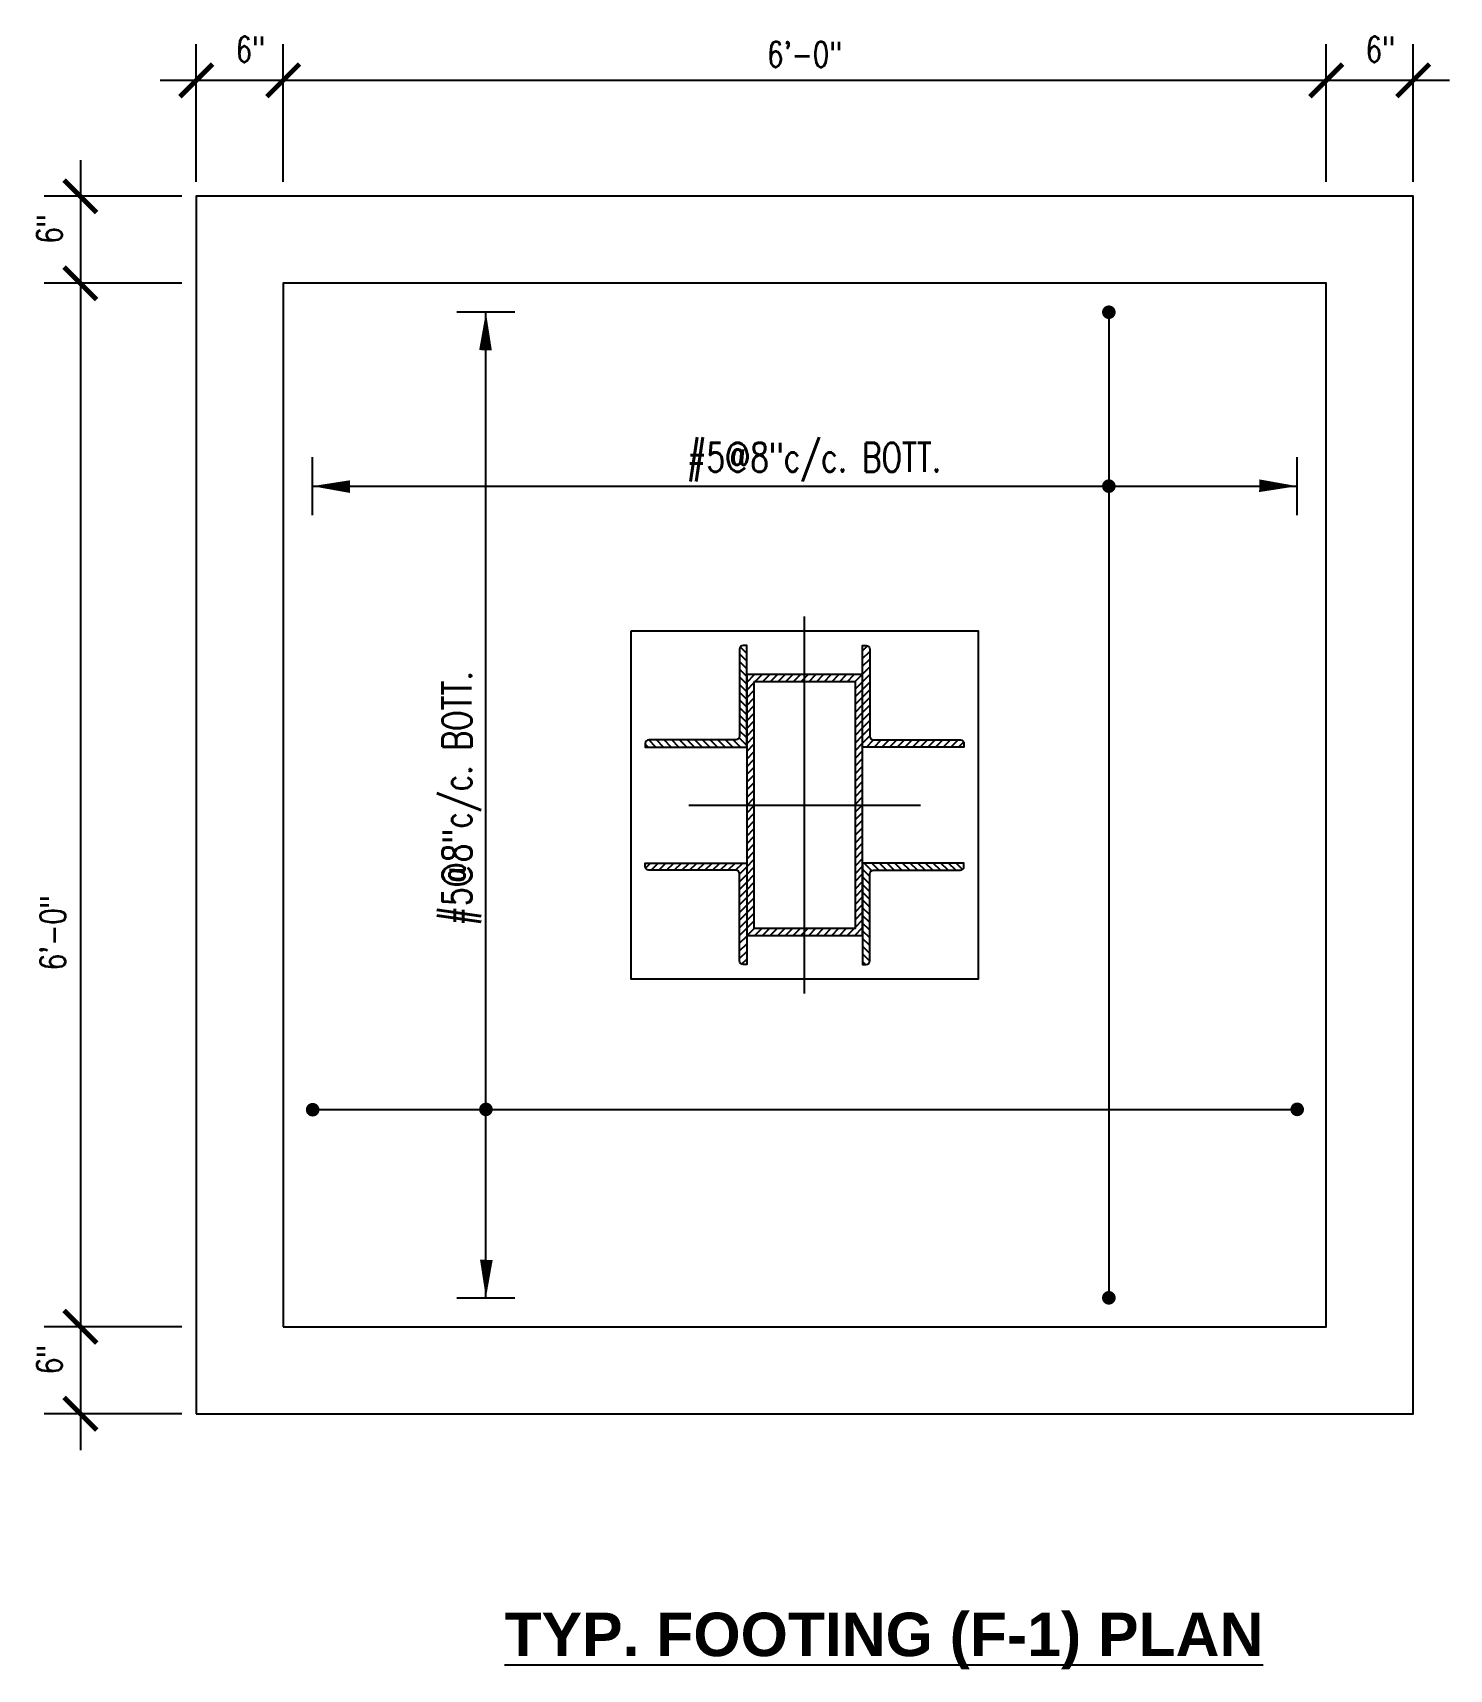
# Model space of a CAD drawing. Header units: inches. Extents: x 41285 to 57578, y -189 to 12305.
# Drawn here: x 53739.2 to 53837, y 10359.6 to 10472.5 of the extents above; entities that cross this region are included whole.
import ezdxf

# ---------------------------------------------------------------- set-up
doc = ezdxf.new("R2010")
doc.units = ezdxf.units.IN
doc.header["$LTSCALE"] = 30
doc.header["$MEASUREMENT"] = 0
doc.linetypes.add('CENTER', pattern=[2, 1.25, -0.25, 0.25, -0.25])
for name, color, linetype in [('A-TEXT-P', 242, 'Continuous'), ('COLUMN', 6, 'Continuous'), ('Grid line', 1, 'CENTER'), ('HATCH', 253, 'Continuous'), ('L', 2, 'Continuous'), ('WALL', 7, 'Continuous')]:
    doc.layers.add(name, color=color, linetype=linetype)
doc.styles.add('1-2', font='simplex.shx', dxfattribs={"width": 0.75, "height": 1.75})
doc.styles.add('16 scale', font='arial.ttf')
doc.dimstyles.new('1-2', dxfattribs={"dimtxt": 1.75, "dimasz": 2.25, "dimexe": 2.5, "dimexo": 1, "dimgap": 0.75, "dimtad": 1, "dimdec": 4, "dimzin": 3, "dimdsep": 46, "dimlunit": 4, "dimtxsty": '1-2', "dimblk": 'ARCHTICK', "dimcen": 0, "dimdle": 2.5, "dimclrd": 1, "dimclre": 1, "dimclrt": 2, "dimazin": 0, "dimtfac": 0.75, "dimtdec": 4, "dimtix": 1, "dimtmove": 2, "dimatfit": 3, "dimfxl": 0, "dimfrac": 1, "dimtolj": 1, "dimtzin": 1, "dimlwd": -1, "dimlwe": -1, "dimarcsym": 0})
pattern_1 = [(45, (0, 0), (-0.265165, 0.265165), [])]

# ---------------------------------------------------------------- blocks, each defined once
blk = doc.blocks.new('A$C77EE556A')
at = {"layer": 'HATCH'}
h = blk.add_hatch(dxfattribs=at)
h.set_pattern_fill('_USER', color=1, scale=0.375, angle=45, style=0, pattern_type=0)
h.set_pattern_definition(pattern_1)
h.paths.add_polyline_path([(0.5, -0.5), (0.5, -17.5), (7.5, -17.5), (7.5, -0.5)], flags=16)
h.paths.add_polyline_path([(0, 0), (0, -18), (8, -18), (8, 0)])
at = {"layer": 'COLUMN'}
blk.add_lwpolyline([(0, 0), (0, -18), (8, -18), (8, 0), (0, 0)], dxfattribs=at)
blk.add_lwpolyline([(0.5, -0.5), (0.5, -17.5), (7.5, -17.5), (7.5, -0.5)], close=True, dxfattribs=at)
at = {"layer": 'Grid line'}
for p, q in [((4, -22), (4, 4)), ((-4, -9), (12, -9))]:
    blk.add_line(p, q, dxfattribs=at)
blk = doc.blocks.new('A$C56BC41D7')
at = {"layer": 'HATCH'}
h = blk.add_hatch(dxfattribs=at)
h.set_pattern_fill('_USER', color=1, scale=0.375, angle=45, style=0, pattern_type=0)
h.set_pattern_definition(pattern_1)
edge = h.paths.add_edge_path()
edge.add_line((0.5, 6.75), (0.5, 0.75))
edge.add_arc((0.75, 0.75), 0.25, 180, 270)
edge.add_line((0.75, 0.5), (6.75, 0.5))
edge.add_arc((6.75, 0.25), 0.25, 0, 90, ccw=False)
edge.add_line((7, 0.25), (7, 0))
edge.add_line((7, 0), (0, 0))
edge.add_line((0, 0), (0, 7))
edge.add_line((0, 7), (0.25, 7))
edge.add_arc((0.25, 6.75), 0.25, 0, 90, ccw=False)
at = {"layer": 'COLUMN', "color": 4}
blk.add_lwpolyline([(0, 0), (0, 7), (0.25, 7, -0.414214), (0.5, 6.75), (0.5, 0.75, 0.414214), (0.75, 0.5), (6.75, 0.5, -0.414214), (7, 0.25), (7, 0)], format="xyb", close=True, dxfattribs=at)
blk = doc.blocks.new('A$C0E0D12C3')
at = {"layer": 'Grid line'}
blk.add_blockref('A$C77EE556A', (-4, 9), dxfattribs=at)
at = {"layer": 'Grid line', "color": 4, "xscale": -1}
blk.add_blockref('A$C56BC41D7', (-4, 4), dxfattribs=at)
at = {"layer": 'Grid line', "color": 4}
blk.add_blockref('A$C56BC41D7', (4, 4), dxfattribs=at)
at = {"layer": 'Grid line', "color": 4, "rotation": 180}
blk.add_blockref('A$C56BC41D7', (-4, -4), dxfattribs=at)
at = {"layer": 'Grid line', "color": 4, "xscale": -1, "rotation": 180}
blk.add_blockref('A$C56BC41D7', (4, -4), dxfattribs=at)
blk = doc.blocks.new('_ARCHTICK')
at = {"color": 0, "linetype": 'ByBlock', "const_width": 0.15}
blk.add_lwpolyline([(-0.5, -0.5), (0.5, 0.5)], dxfattribs=at)
blk = doc.blocks.new('*D204')
at = {"layer": 'DEFPOINTS', "color": 0, "transparency": 16777216}
for p in [(53750.52, 10383.21), (53742.52, 10377.21), (53750.52, 10377.21)]:
    blk.add_point(p, dxfattribs=at)
at = {"layer": 'L', "color": 1, "transparency": 16777216}
for p, q in [((53742.52, 10385.71), (53742.52, 10374.71)), ((53749.52, 10383.21), (53740.02, 10383.21)), ((53749.52, 10377.21), (53740.02, 10377.21))]:
    blk.add_line(p, q, dxfattribs=at)
at = {"layer": 'L', "color": 1, "transparency": 16777216, "xscale": 2.25, "yscale": 2.25, "zscale": 2.25}
for p, rotation in [((53742.52, 10383.21), 90), ((53742.52, 10377.21), 270)]:
    blk.add_blockref('_ARCHTICK', p, dxfattribs=dict(at, rotation=rotation))
at = {"layer": 'L', "color": 2, "transparency": 16777216, "insert": (53740.38, 10380.96), "char_height": 1.75, "attachment_point": 5, "rotation": 90, "style": '1-2'}
blk.add_mtext('\\A1;6"', dxfattribs=at)
blk = doc.blocks.new('*D205')
at = {"layer": 'DEFPOINTS', "color": 0, "transparency": 16777216}
for p in [(53750.52, 10455.21), (53742.52, 10383.21), (53750.52, 10383.21)]:
    blk.add_point(p, dxfattribs=at)
at = {"layer": 'L', "color": 1, "transparency": 16777216}
for p, q in [((53742.52, 10457.71), (53742.52, 10380.71)), ((53749.52, 10455.21), (53740.02, 10455.21)), ((53749.52, 10383.21), (53740.02, 10383.21))]:
    blk.add_line(p, q, dxfattribs=at)
at = {"layer": 'L', "color": 1, "transparency": 16777216, "xscale": 2.25, "yscale": 2.25, "zscale": 2.25}
for p, rotation in [((53742.52, 10455.21), 90), ((53742.52, 10383.21), 270)]:
    blk.add_blockref('_ARCHTICK', p, dxfattribs=dict(at, rotation=rotation))
at = {"layer": 'L', "color": 2, "transparency": 16777216, "insert": (53740.63, 10410.4), "char_height": 1.75, "attachment_point": 5, "rotation": 90, "style": '1-2'}
blk.add_mtext('\\A1;6\'-0"', dxfattribs=at)
blk = doc.blocks.new('*D206')
at = {"layer": 'DEFPOINTS', "color": 0, "transparency": 16777216}
for p in [(53750.52, 10461.21), (53742.52, 10455.21), (53750.52, 10455.21)]:
    blk.add_point(p, dxfattribs=at)
at = {"layer": 'L', "color": 1, "transparency": 16777216}
for p, q in [((53742.52, 10463.71), (53742.52, 10452.71)), ((53749.52, 10461.21), (53740.02, 10461.21)), ((53749.52, 10455.21), (53740.02, 10455.21))]:
    blk.add_line(p, q, dxfattribs=at)
at = {"layer": 'L', "color": 1, "transparency": 16777216, "xscale": 2.25, "yscale": 2.25, "zscale": 2.25}
for p, rotation in [((53742.52, 10461.21), 90), ((53742.52, 10455.21), 270)]:
    blk.add_blockref('_ARCHTICK', p, dxfattribs=dict(at, rotation=rotation))
at = {"layer": 'L', "color": 2, "transparency": 16777216, "insert": (53740.38, 10458.96), "char_height": 1.75, "attachment_point": 5, "rotation": 90, "style": '1-2'}
blk.add_mtext('\\A1;6"', dxfattribs=at)
blk = doc.blocks.new('*D207')
at = {"layer": 'DEFPOINTS', "color": 0, "transparency": 16777216}
for p in [(53750.52, 10469.21), (53750.52, 10461.21), (53756.52, 10461.21)]:
    blk.add_point(p, dxfattribs=at)
at = {"layer": 'L', "color": 1, "transparency": 16777216}
for p, q in [((53750.52, 10462.21), (53750.52, 10471.71)), ((53756.52, 10462.21), (53756.52, 10471.71)), ((53759.02, 10469.21), (53748.02, 10469.21))]:
    blk.add_line(p, q, dxfattribs=at)
at = {"layer": 'L', "color": 1, "transparency": 16777216, "xscale": 2.25, "yscale": 2.25, "zscale": 2.25, "rotation": 180}
blk.add_blockref('_ARCHTICK', (53750.52, 10469.21), dxfattribs=at)
at = {"layer": 'L', "color": 1, "transparency": 16777216, "xscale": 2.25, "yscale": 2.25, "zscale": 2.25}
blk.add_blockref('_ARCHTICK', (53756.52, 10469.21), dxfattribs=at)
at = {"layer": 'L', "color": 2, "transparency": 16777216, "insert": (53754.26, 10471.35), "char_height": 1.75, "attachment_point": 5, "style": '1-2'}
blk.add_mtext('\\A1;6"', dxfattribs=at)
blk = doc.blocks.new('*D208')
at = {"layer": 'DEFPOINTS', "color": 0, "transparency": 16777216}
for p in [(53756.52, 10469.21), (53756.52, 10461.21), (53828.52, 10461.21)]:
    blk.add_point(p, dxfattribs=at)
at = {"layer": 'L', "color": 1, "transparency": 16777216}
for p, q in [((53756.52, 10462.21), (53756.52, 10471.71)), ((53828.52, 10462.21), (53828.52, 10471.71)), ((53831.02, 10469.21), (53754.02, 10469.21))]:
    blk.add_line(p, q, dxfattribs=at)
at = {"layer": 'L', "color": 1, "transparency": 16777216, "xscale": 2.25, "yscale": 2.25, "zscale": 2.25, "rotation": 180}
blk.add_blockref('_ARCHTICK', (53756.52, 10469.21), dxfattribs=at)
at = {"layer": 'L', "color": 1, "transparency": 16777216, "xscale": 2.25, "yscale": 2.25, "zscale": 2.25}
blk.add_blockref('_ARCHTICK', (53828.52, 10469.21), dxfattribs=at)
at = {"layer": 'L', "color": 2, "transparency": 16777216, "insert": (53792.52, 10471), "char_height": 1.75, "attachment_point": 5, "style": '1-2'}
blk.add_mtext('\\A1;6\'-0"', dxfattribs=at)
blk = doc.blocks.new('*D209')
at = {"layer": 'DEFPOINTS', "color": 0, "transparency": 16777216}
for p in [(53828.52, 10469.21), (53828.52, 10461.21), (53834.52, 10461.21)]:
    blk.add_point(p, dxfattribs=at)
at = {"layer": 'L', "color": 1, "transparency": 16777216}
for p, q in [((53828.52, 10462.21), (53828.52, 10471.71)), ((53834.52, 10462.21), (53834.52, 10471.71)), ((53837.02, 10469.21), (53826.02, 10469.21))]:
    blk.add_line(p, q, dxfattribs=at)
at = {"layer": 'L', "color": 1, "transparency": 16777216, "xscale": 2.25, "yscale": 2.25, "zscale": 2.25, "rotation": 180}
blk.add_blockref('_ARCHTICK', (53828.52, 10469.21), dxfattribs=at)
at = {"layer": 'L', "color": 1, "transparency": 16777216, "xscale": 2.25, "yscale": 2.25, "zscale": 2.25}
blk.add_blockref('_ARCHTICK', (53834.52, 10469.21), dxfattribs=at)
at = {"layer": 'L', "color": 2, "transparency": 16777216, "insert": (53832.26, 10471.35), "char_height": 1.75, "attachment_point": 5, "style": '1-2'}
blk.add_mtext('\\A1;6"', dxfattribs=at)
blk = doc.blocks.new('A$C6FAA51F3')
at = {"layer": 'L', "color": 1}
blk.add_lwpolyline([(0, 0, 0, 0.875, 0), (0.03, 2.62, 0.875, 0.875, 0)], format="xyseb", dxfattribs=at)
at = {"layer": 'WALL', "color": 4}
blk.add_line((-2, 0), (2, 0), dxfattribs=at)

msp = doc.modelspace()

# ---------------------------------------------------------------- linework, layer by layer
at = {"layer": 'L', "color": 1}
for p, q in [((53770.51579355, 10385.21039132), (53770.51579355, 10453.21039132)), ((53758.51579355, 10441.21039132), (53826.51579355, 10441.21039132))]:
    msp.add_line(p, q, dxfattribs=at)
at = {"layer": 'L', "color": 1, "const_width": 0.46875}
for points in [[(53813.28141855, 10441.21039132, -1), (53813.75016855, 10441.21039132, -1)], [(53770.28141855, 10398.21039132, -1), (53770.75016855, 10398.21039132, -1)]]:
    msp.add_lwpolyline(points, format="xyb", close=True, dxfattribs=at)
at = {"layer": 'WALL', "color": 4}
for p, q in [((53813.51579355, 10453.21039132), (53813.51579355, 10385.21039132)), ((53758.51579355, 10398.21039132), (53826.51579355, 10398.21039132))]:
    msp.add_line(p, q, dxfattribs=at)
at = {"layer": 'WALL', "color": 3}
for points in [[(53750.51579355, 10377.21039132), (53834.51579355, 10377.21039132), (53834.51579355, 10461.21039132), (53750.51579355, 10461.21039132)], [(53780.51579355, 10431.21039132), (53780.51579355, 10407.21039132), (53804.51579355, 10407.21039132), (53804.51579355, 10431.21039132)]]:
    msp.add_lwpolyline(points, close=True, dxfattribs=at)
at = {"layer": 'WALL', "color": 4}
msp.add_lwpolyline([(53756.51579355, 10383.21039132), (53828.51579355, 10383.21039132), (53828.51579355, 10455.21039132), (53756.51579355, 10455.21039132)], close=True, dxfattribs=at)
at = {"layer": 'WALL', "color": 4, "const_width": 0.46875}
for points in [[(53813.28141855, 10453.21039132, 1), (53813.75016855, 10453.21039132, 1)], [(53758.32227017, 10398.18740412, -1), (53758.79102017, 10398.18740412, -1)], [(53826.28141855, 10398.21039132, -1), (53826.75016855, 10398.21039132, -1)], [(53813.28141855, 10385.21039132, 1), (53813.75016855, 10385.21039132, 1)]]:
    msp.add_lwpolyline(points, format="xyb", close=True, dxfattribs=at)

# ---------------------------------------------------------------- block references
at = {"layer": 'Grid line', "color": 4}
msp.add_blockref('A$C0E0D12C3', (53792.51579355, 10419.21039132), dxfattribs=at)
at = {"layer": 'WALL'}
for p, rotation in [((53770.51579355, 10453.21039132), 180), ((53758.51579355, 10441.21039132), 270), ((53826.51579355, 10441.21039132), 90)]:
    msp.add_blockref('A$C6FAA51F3', p, dxfattribs=dict(at, rotation=rotation))
msp.add_blockref('A$C6FAA51F3', (53770.51579355, 10385.21039132), dxfattribs=at)

# ---------------------------------------------------------------- texts
at = {"layer": 'A-TEXT-P', "color": 4, "insert": (53771.79855357, 10363.48652482), "char_height": 3, "attachment_point": 1, "style": '16 scale'}
msp.add_mtext_dynamic_manual_height_columns('{\\fArial|b1|i0|c0|p34;\\LTYP. FOOTING (F-1) PLAN }', width=863.7811566335, gutter_width=30, heights=[0], dxfattribs=at)
at = {"layer": 'L', "color": 2, "insert": (53793.16594284, 10442.87460093), "char_height": 2, "attachment_point": 5, "style": '1-2'}
msp.add_mtext('\\A1;#5@8"c/c. BOTT.', dxfattribs=at)
at = {"layer": 'L', "color": 2, "insert": (53768.85158394, 10419.66630353), "char_height": 2, "attachment_point": 5, "rotation": 90, "style": '1-2'}
msp.add_mtext('\\A1;#5@8"c/c. BOTT.', dxfattribs=at)

# ---------------------------------------------------------------- dimensions: what is measured, and where the dimension line sits
at = {"layer": 'L'}
for base, p1, p2, picture, middle in [((53750.51579355, 10469.21039132), (53756.51579355, 10461.21039132), (53750.51579355, 10461.21039132), '*D207', (53754.26314734, 10471.3468175)), ((53828.51579355, 10469.21039132), (53834.51579355, 10461.21039132), (53828.51579355, 10461.21039132), '*D209', (53832.26314734, 10471.3468175))]:
    dim = msp.add_linear_dim(base=base, p1=p1, p2=p2, dimstyle='1-2', dxfattribs=at)
    dim.commit()
    dim.dimension.update_dxf_attribs({"geometry": picture, "text_midpoint": middle, "dimtype": 160})
dim = msp.add_linear_dim(base=(53756.51579355, 10469.21039132), p1=(53828.51579355, 10461.21039132), p2=(53756.51579355, 10461.21039132), dimstyle='1-2', dxfattribs=at)
dim.commit()
dim.dimension.update_dxf_attribs({"geometry": '*D208', "text_midpoint": (53792.51579355, 10471.00205798)})
for base, p1, p2, picture, middle in [((53742.51579355, 10455.21039132), (53750.51579355, 10461.21039132), (53750.51579355, 10455.21039132), '*D206', (53740.37936737, 10458.95774511)), ((53742.51579355, 10383.21039132), (53750.51579355, 10455.21039132), (53750.51579355, 10383.21039132), '*D205', (53740.62791043, 10410.39683533)), ((53742.51579355, 10377.21039132), (53750.51579355, 10383.21039132), (53750.51579355, 10377.21039132), '*D204', (53740.37936737, 10380.95774511))]:
    dim = msp.add_linear_dim(base=base, p1=p1, p2=p2, angle=90, dimstyle='1-2', dxfattribs=at)
    dim.commit()
    dim.dimension.update_dxf_attribs({"geometry": picture, "text_midpoint": middle, "dimtype": 160})

doc.saveas('drawing.dxf')
